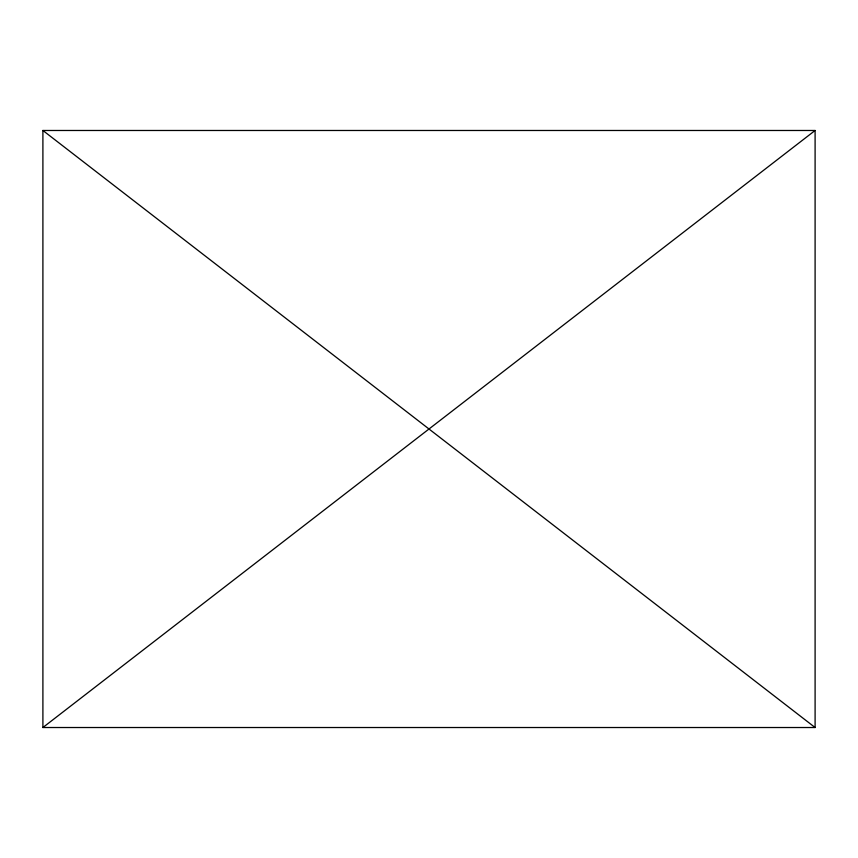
<?xml version="1.0" encoding="UTF-8"?>
<svg xmlns="http://www.w3.org/2000/svg" width="858" height="858" viewBox="0 0 858 858"><rect width="100%" height="100%" fill="white"/><g stroke="black" fill="none" stroke-linecap="round" stroke-linejoin="round"><path stroke-width="1.29" d="M42.9 727.52L815.1 130.48L815.1 727.52L42.9 727.52L42.9 130.48L815.1 130.48M42.9 130.48L815.1 727.52"/></g></svg>
